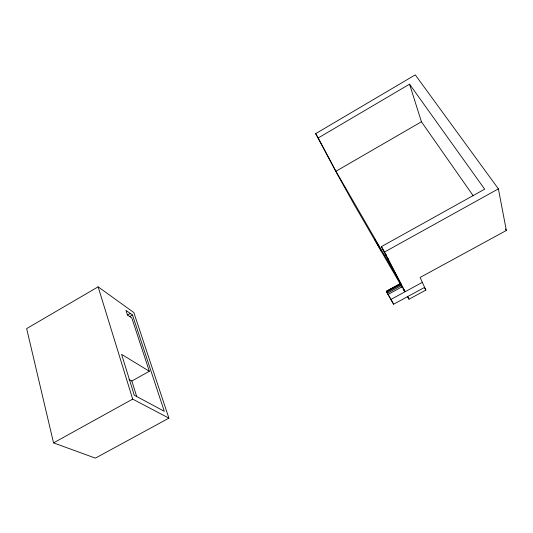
<?xml version="1.0" encoding="UTF-8"?>
<svg xmlns="http://www.w3.org/2000/svg" width="533" height="533" viewBox="0 0 533 533"><rect width="100%" height="100%" fill="white"/><g stroke="black" fill="none" stroke-linecap="round" stroke-linejoin="round"><path stroke-width="0.8" d="M400.29 284.136L353.745 203.759L337.616 174.771L315.676 133.643L415.28 74.867L498.395 188.862L506.35 230.476L420.104 277.453L425.874 290.085L409.018 299.206L407.359 296.341M401.336 284.402L335.943 171.266L318.188 137.974L409.551 84.174L484.67 189.175L381.395 246.632L398.384 279.312M98.119 286.841L26.65 328.601L53.54 442.876L95.38 458.133L168.901 418.145L133.823 312.525L98.119 286.841L132.677 399.104L168.901 418.145M335.943 171.266L421.43 121.771L409.551 84.174M127.467 315.116L130.332 313.477M129.592 316.655L132.484 315.003L164.284 411.296L134.249 395.193L121.584 354.358L149.34 371.281L131.864 381.022L128.993 379.403M424.634 287.38L393.607 304.203L386.318 291.318L400.376 283.643L405.127 291.711L384.533 252.029L498.395 188.862M384.699 255.307L386.152 254.501M53.54 442.876L132.677 399.104M386.838 259.404L388.29 258.598M386.318 291.318L400.376 283.643M386.472 291.604L400.563 283.916M386.831 292.251L400.956 284.542M387.371 293.21L401.522 285.495M388.051 294.423L402.222 286.701M390.882 299.453L422.343 282.357M132.484 315.003L125.968 310.373L127.467 314.97L131.831 318.041L149.34 371.281M505.391 229.117L506.35 230.476M421.43 121.771L473.271 195.864M424.588 287.947L425.874 290.085M315.676 133.643L318.188 137.974M381.395 246.632L384.533 252.029M401.122 285.575L402.368 287.727M403.201 289.159L404.034 290.598M386.372 291.411L390.029 297.86M403.181 288.826L404.001 290.258M390.802 299.226L393.607 304.203M402.388 287.42L400.41 283.756M407.658 296.588L409.018 299.206M131.864 381.022L136.728 396.625M374.952 239.697L381.428 251.19L374.952 239.697"/></g></svg>
